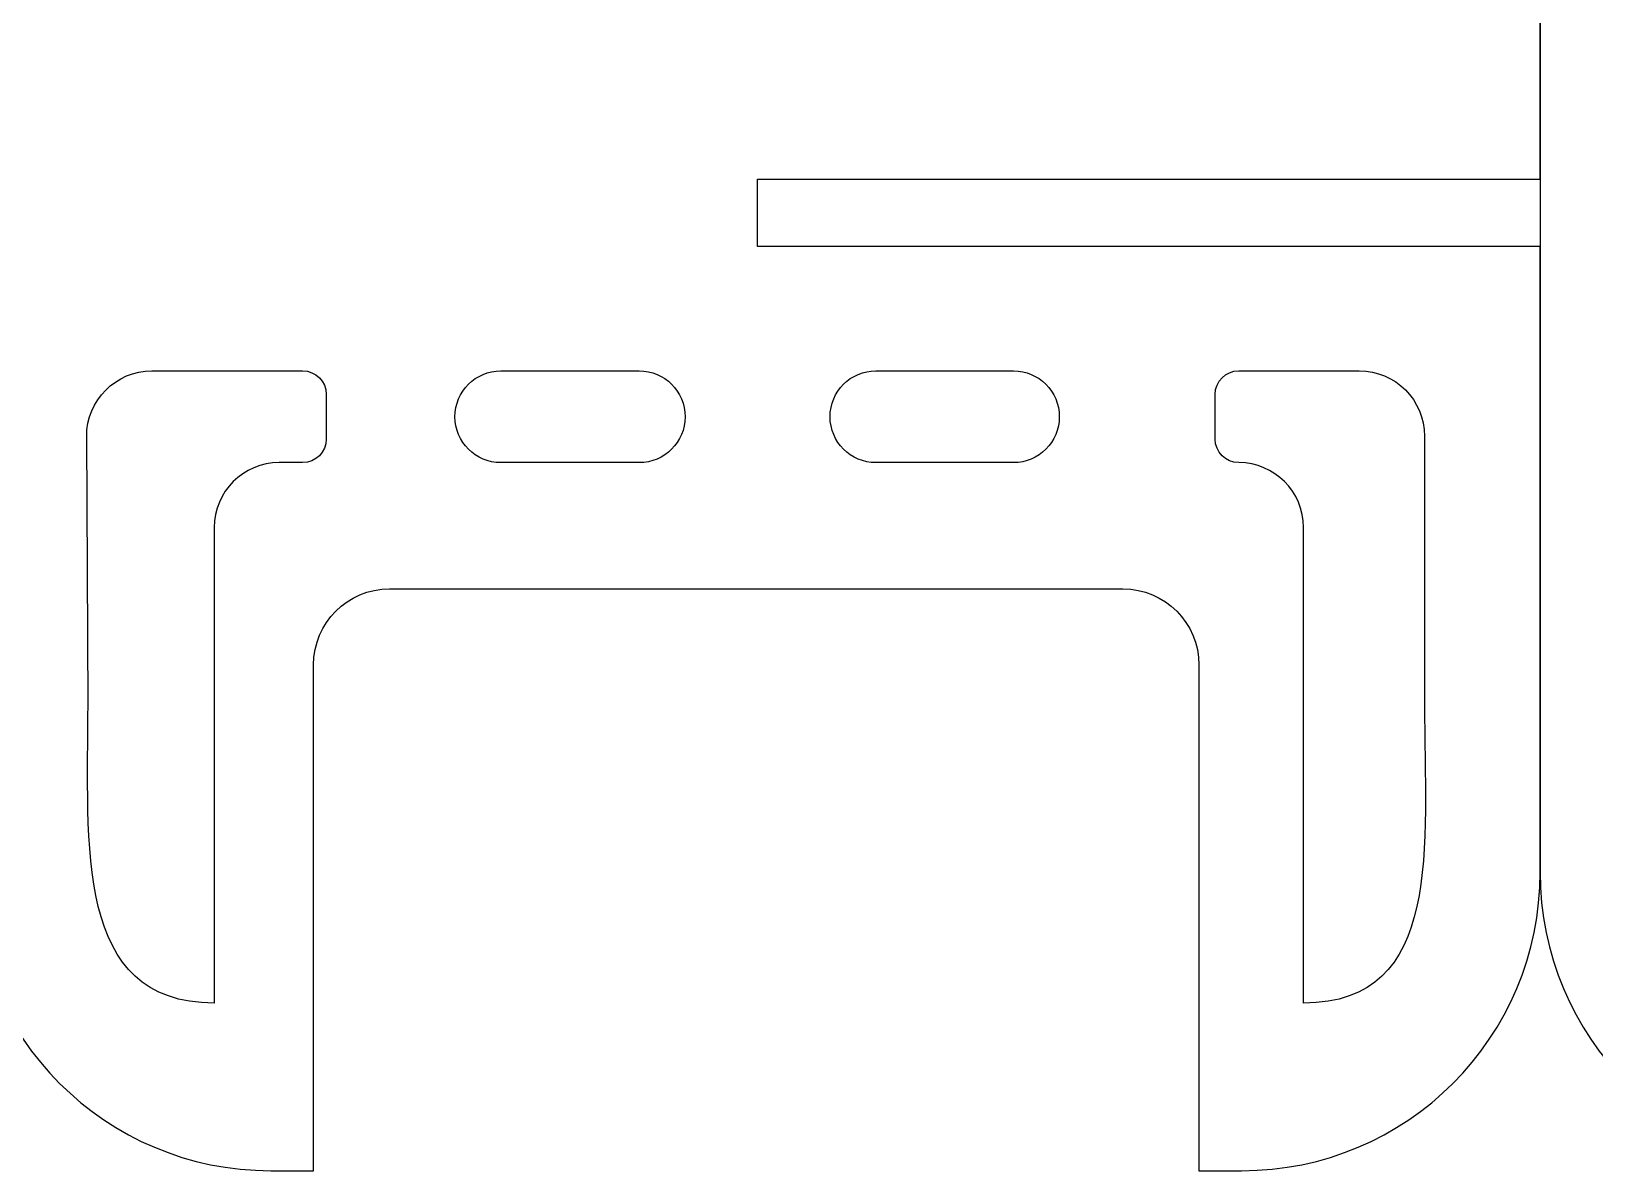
# Model space of a CAD drawing. Extents: x 0 to 3056, y 2 to 1701.
# Drawn here: x 529 to 1037, y 2 to 372 of the extents above; entities that cross this region are included whole.
import ezdxf

# ---------------------------------------------------------------- set-up
doc = ezdxf.new("R2010")
doc.units = 0
doc.layers.add('K0102_Printing_Least_6', color=7, linetype='CONTINUOUS')

msp = doc.modelspace()

# ---------------------------------------------------------------- linework, layer by layer
at = {"layer": 'K0102_Printing_Least_6', "color": 1}
for points in [[(1018.890175, 754.146181), (1018.890175, 98.552198)], [(1018.890375, 323.605192), (1018.890375, 754.146181)], [(1018.890375, 98.552198), (1018.890375, 301.777192), (764.624381, 301.777192), (764.624381, 323.605192), (1018.890375, 323.605192)], [(567.848386, 261.377193), (616.809385, 261.377193)], [(681.221383, 261.377193), (726.163382, 261.377193)], [(803.10038, 261.377193), (847.763379, 261.377193)], [(920.970377, 261.377193), (960.115376, 261.377193)], [(624.472384, 253.715194), (624.472384, 239.216194)], [(913.307377, 239.216194), (913.307377, 253.715194)], [(547.061386, 153.119196), (546.627386, 240.050194)], [(981.336375, 240.156194), (981.336375, 153.119196)], [(616.809385, 231.553194), (609.144385, 231.553194)], [(726.163382, 231.553194), (681.221383, 231.553194)], [(847.763379, 231.553194), (803.10038, 231.553194)], [(588.083385, 210.493195), (588.083385, 56.044199)], [(942.031376, 56.044199), (942.031376, 210.492195)], [(645.066384, 190.552195), (883.332378, 190.552195)], [(606.480385, 1.5792), (620.363384, 1.5792), (620.363384, 165.849196)], [(908.035377, 165.849196), (908.035377, 1.5792), (921.918377, 1.5792)]]:
    msp.add_lwpolyline(points, dxfattribs=at)
for points in [[(803.10038, 261.377193)], [(726.163382, 231.553194)]]:
    msp.add_lwpolyline(points, close=True, dxfattribs=at)
for points in [[(546.627386, 240.050194), (546.568386, 251.811194), (556.086386, 261.377193), (567.848386, 261.377193)], [(616.809385, 261.377193), (621.042384, 261.377193), (624.472384, 257.947194), (624.472384, 253.715194)], [(666.309383, 246.465194), (666.309383, 254.701194), (672.985383, 261.377193), (681.221383, 261.377193)], [(726.163382, 261.377193), (734.398382, 261.377193), (741.075381, 254.701194), (741.075381, 246.465194)], [(788.18838, 246.465194), (788.18838, 254.701194), (794.86438, 261.377193), (803.10038, 261.377193)], [(847.763379, 261.377193), (855.999379, 261.377193), (862.675378, 254.701194), (862.675378, 246.465194)], [(913.307377, 253.715194), (913.307377, 257.947194), (916.738377, 261.377193), (920.970377, 261.377193)], [(960.115376, 261.377193), (971.835376, 261.377193), (981.336375, 251.876194), (981.336375, 240.156194)], [(681.221383, 231.553194), (672.985383, 231.553194), (666.309383, 238.230194), (666.309383, 246.465194)], [(741.075381, 246.465194), (741.075381, 238.230194), (734.398382, 231.553194), (726.163382, 231.553194)], [(803.10038, 231.553194), (794.86438, 231.553194), (788.18838, 238.230194), (788.18838, 246.465194)], [(862.675378, 246.465194), (862.675378, 238.230194), (855.999379, 231.553194), (847.763379, 231.553194)], [(624.472384, 239.216194), (624.472384, 234.984194), (621.042384, 231.553194), (616.809385, 231.553194)], [(920.970377, 231.553194), (916.738377, 231.553194), (913.307377, 234.984194), (913.307377, 239.216194)], [(609.144385, 231.553194), (597.513385, 231.553194), (588.083385, 222.124194), (588.083385, 210.493195)], [(942.031376, 210.492195), (942.031376, 222.124194), (932.601377, 231.553194), (920.970377, 231.553194)], [(620.363384, 165.849196), (620.363384, 179.532196), (631.379384, 190.552195), (645.066384, 190.552195)], [(883.332378, 190.552195), (897.019378, 190.552195), (908.035377, 179.532196), (908.035377, 165.849196)], [(588.083385, 56.044199), (542.282386, 56.044199), (547.061386, 107.317197), (547.061386, 153.119196)], [(981.336375, 153.119196), (981.336375, 107.317197), (987.831375, 56.044199), (942.031376, 56.044199)], [(509.507387, 98.552198), (509.507387, 44.829199), (552.757386, 1.5792), (606.480385, 1.5792)], [(921.918377, 1.5792), (975.640376, 1.5792), (1018.890375, 44.829199), (1018.890375, 98.552198)], [(1018.890175, 98.552198), (1018.890175, 44.829199), (1062.140173, 1.5792), (1115.863172, 1.5792)]]:
    msp.add_open_spline(points, degree=3, dxfattribs=at)

doc.saveas('drawing.dxf')
